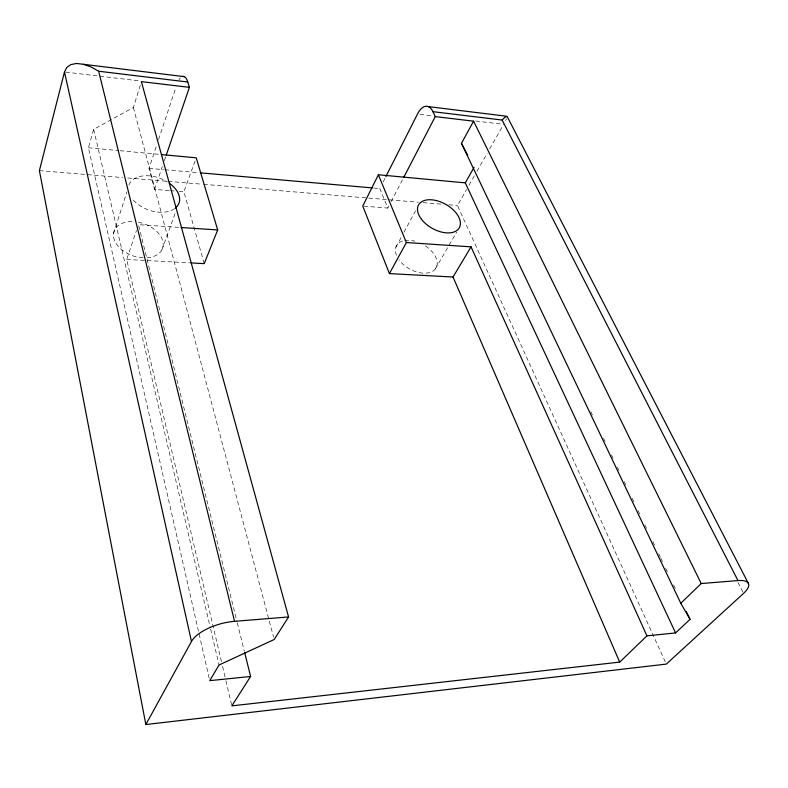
<?xml version="1.0" encoding="UTF-8"?>
<svg xmlns="http://www.w3.org/2000/svg" width="788" height="788" viewBox="0 0 788 788"><rect width="100%" height="100%" fill="white"/><g stroke="black" fill="none" stroke-linecap="round" stroke-linejoin="round"><path stroke-width="0.59" stroke-dasharray="3.94 2.96" d="M209.194 678.251L88.423 147.78L93.673 129.331L133.399 107.523L141.377 81.627M113.551 233.376L126.947 191.779M169.223 190.568L154.547 189.396L148.991 168.346L156.654 145.287M158.575 139.525L175.822 87.645M221.418 661.585L126.671 259.459L136.491 230.46M154.547 189.396L162.377 166.485M164.337 160.752L165.904 156.172M161.895 249.865L175.458 212.514M204.23 263.635L183.899 191.74L195.414 160.082M505.66 120.554L506.438 118.732M363.957 206.161L387.814 208.071L379.816 188.568L380.929 186.382M383.145 181.998L385.352 177.615M387.814 208.071L388.917 205.934M391.134 201.669L403.298 178.206M395.832 247.294L401.634 236.558M403.949 232.273L415.542 210.8M665.308 661.861L457.464 205.501L466.575 189.475M469.008 185.21L474.474 175.596M476.907 171.321L487.23 153.167M489.663 148.902L503.64 124.337M435.252 269.063L456.656 232.135M126.671 259.459L146.066 260.503M147.277 260.572L189.691 262.847M178.679 227.348L138.452 224.669L236.991 621.634M170.444 190.666L174.118 190.962M179.004 191.356L183.899 191.74M39.4 170.622L122.77 177.576M127.676 177.98L166.908 181.25M168.13 181.358L202.457 184.225M203.688 184.323L418.231 202.221M423.136 202.634L442.757 204.269M448.884 204.781L457.464 205.501M148.991 168.346L163.648 169.637M164.869 169.735L199.059 172.739M373.709 188.036L379.816 188.568M88.423 147.78L118.84 150.616M120.062 150.725L158.989 154.349M65.7 72.112L140.028 80.977M419.906 114.349L433.252 115.944M475.725 121.007L502.419 124.189M737.962 582.401L743.005 592.261M590.803 411.671L592.399 415M603.539 438.325L605.135 441.654M611.498 454.981L613.094 458.311M617.339 467.195L618.925 470.534M624.234 481.635L625.83 484.965M632.193 498.302L633.788 501.631M638.034 510.516L639.62 513.845M644.929 524.956L646.515 528.285M652.888 541.612L655.537 547.168M658.719 553.826L660.314 557.165M660.846 558.268L662.442 561.608M665.624 568.266L668.273 573.822M673.582 584.923L676.232 590.478M133.399 107.523L273.554 637.118M237.286 622.825L244.388 651.43M222.541 666.372L225.644 679.542M225.929 680.734L231.564 704.669M93.673 129.331L210.347 627.859M210.632 629.06L219.044 665.003M174.641 208.672A26.615 16.863 20.1 0 1 132.069 198.537M128.946 185.003A26.615 16.863 20.1 0 1 167.47 181.929M425.451 245.954A22.675 13.967 29.3 0 1 432.08 271.584A22.675 13.967 29.3 0 1 398.895 259.685M396.472 255.351A22.675 13.967 29.3 0 1 403.683 240.744M404.796 240.517A22.675 13.967 29.3 0 1 414.961 241.207M138.392 222.216A25.718 16.972 19.4 0 1 162.83 241.197A25.718 16.972 19.4 0 1 147.228 257.784M143.002 257.834A25.718 16.972 19.4 0 1 113.836 238.232A25.718 16.972 19.4 0 1 134.108 221.655M179.024 79.805A24.763 7.742 -85.4 0 1 180.373 77.943"/><path stroke-width="1.18" d="M184.471 76.672L76.544 63.464L70.881 64.567L66.763 67.472L64.478 71.964L39.4 170.622L145.849 724.536L666.333 664.097L743.567 593.354A28.575 9.85 -23.5 0 0 737.972 580.569L502.153 120.042L432.927 111.669A22.527 10.736 -83.2 0 0 417.473 114.063L385.913 176.522M166.288 155.029L189.416 87.34L187.771 82.011A24.763 7.742 -85.4 0 0 182.452 76.466M161.422 154.576L196.232 157.817L217.685 229.948L204.23 263.635L190.903 262.916M378.388 174.769L362.766 206.062L389.42 273.594L453.031 277.012L471.047 246.851L406.372 242.537L378.388 174.769L465.294 182.865L675.572 632.922L690.032 619.358L686.318 611.587M403.85 177.142L435.242 116.614L432.927 111.669M389.42 273.594L406.372 242.537M690.032 619.358L680.783 603.244L461.453 143.377L473.588 121.175L435.242 116.614M145.849 724.536L191.474 641.481A35.115 14.952 -15.5 0 1 234.558 621.328L288.566 616.955L141.377 81.627L189.416 87.34M465.294 182.865L474.071 167.332M244.684 652.622L250.604 676.468L231.849 705.871L619.703 662.107L646.938 635.857L675.572 632.922M288.566 616.955L274.185 639.501L219.044 665.003L209.746 680.655L250.604 676.468M502.153 120.042L504.655 117.461L507.058 116.328L748.511 583.652M680.783 603.244L701.221 583.544L737.972 580.569M181.112 227.515L217.685 229.948M200.28 172.838L372.488 187.928M83.39 64.252L90.935 66.901L98.658 71.225L187.771 82.011M428.308 106.616L506.32 116.2M461.453 143.377L467.767 155.354M473.588 121.175L701.221 583.544M471.047 246.851L646.938 635.857M453.031 277.012L619.703 662.107M98.658 71.225L234.558 621.328M64.478 71.964L191.474 641.481M169.282 183.151A26.615 16.863 20.1 0 1 175.409 208.091M421.472 219.281A23.374 13.78 29.3 0 0 458.498 228.973A23.374 13.78 29.3 0 0 436.857 200.704A23.374 13.78 29.3 0 0 421.472 219.281"/></g></svg>
